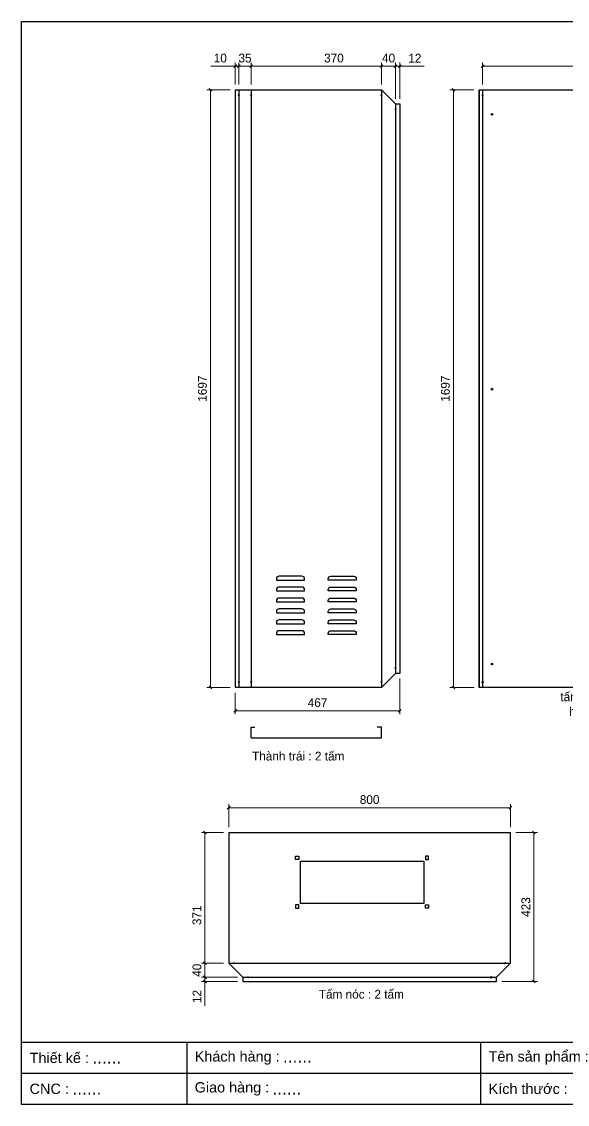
# Model space of a CAD drawing. Header units: millimetres. Extents: x 0 to 4348, y 0 to 3075.
# Drawn here: x 0 to 1549, y 0 to 3075 of the extents above; entities that cross this region are included whole.
import ezdxf
from ezdxf.enums import TextEntityAlignment as Align

# ---------------------------------------------------------------- set-up
doc = ezdxf.new("R2010")
doc.units = ezdxf.units.MM
doc.layers.add('CNC', color=7, linetype='Continuous')
doc.layers.add('DIM', color=253, linetype='Continuous')
doc.styles.add('Arial', font='arial.ttf')
doc.styles.add('Tahoma (Input Text)', font='tahoma.ttf')
doc.dimstyles.new('Dim-25', dxfattribs={"dimtxt": 25, "dimasz": 8, "dimexe": 10, "dimexo": 15, "dimgap": 10, "dimtad": 1, "dimdec": 0, "dimtxsty": 'Standard', "dimblk": 'OBLIQUE', "dimcen": 10, "dimclrd": 5, "dimclre": 5, "dimclrt": 3, "dimazin": 3, "dimtfac": 1, "dimtdec": 0, "dimtmove": 0, "dimatfit": 3, "dimldrblk": 'OBLIQUE', "dimlwd": 9, "dimlwe": 9})

# ---------------------------------------------------------------- blocks, each defined once
blk = doc.blocks.new('*D9')
at = {"color": 0, "linetype": 'ByBlock', "lineweight": -2}
for p, q in [((655.6, 2952.3), (647.6, 2944.3)), ((1017.6, 2944.3), (1025.6, 2952.3))]:
    blk.add_line(p, q, dxfattribs=at)
at = {"layer": 'Defpoints', "color": 0, "transparency": 16777216}
for p in [(1021.6, 2948.3), (651.6, 2880.9), (1021.6, 2880.9)]:
    blk.add_point(p, dxfattribs=at)
at = {"layer": 'DIM', "color": 5, "lineweight": 9, "transparency": 16777216}
for p, q in [((651.6, 2895.9), (651.6, 2958.3)), ((1021.6, 2895.9), (1021.6, 2958.3)), ((651.6, 2948.3), (1021.6, 2948.3))]:
    blk.add_line(p, q, dxfattribs=at)
at = {"layer": 'DIM', "color": 3, "transparency": 16777216, "insert": (886.6, 2971.1), "char_height": 25, "attachment_point": 5}
blk.add_mtext('370', dxfattribs=at)
blk = doc.blocks.new('_Oblique')
at = {"color": 0, "linetype": 'ByBlock', "lineweight": -2}
blk.add_line((-0.5, -0.5), (0.5, 0.5), dxfattribs=at)
blk = doc.blocks.new('*D10')
at = {"color": 0, "linetype": 'ByBlock', "lineweight": -2}
for p, q in [((1025.6, 2952.3), (1017.6, 2944.3)), ((1057.6, 2944.3), (1065.6, 2952.3))]:
    blk.add_line(p, q, dxfattribs=at)
at = {"layer": 'Defpoints', "color": 0, "transparency": 16777216}
for p in [(1061.6, 2948.3), (1021.6, 2880.9), (1061.6, 2840.9)]:
    blk.add_point(p, dxfattribs=at)
at = {"layer": 'DIM', "color": 5, "lineweight": 9, "transparency": 16777216}
for p, q in [((1021.6, 2895.9), (1021.6, 2958.3)), ((1061.6, 2855.9), (1061.6, 2958.3)), ((1021.6, 2948.3), (1061.6, 2948.3))]:
    blk.add_line(p, q, dxfattribs=at)
at = {"layer": 'DIM', "color": 3, "transparency": 16777216, "insert": (1041.6, 2971.1), "char_height": 25, "attachment_point": 5}
blk.add_mtext('40', dxfattribs=at)
blk = doc.blocks.new('*D11')
at = {"color": 0, "linetype": 'ByBlock', "lineweight": -2}
for p, q in [((1057.6, 2944.3), (1065.6, 2952.3)), ((1077.6, 2952.3), (1069.6, 2944.3))]:
    blk.add_line(p, q, dxfattribs=at)
at = {"layer": 'Defpoints', "color": 0, "transparency": 16777216}
for p in [(1073.6, 2948.3), (1061.6, 2840.9), (1073.6, 2840.9)]:
    blk.add_point(p, dxfattribs=at)
at = {"layer": 'DIM', "color": 5, "lineweight": 9, "transparency": 16777216}
for p, q in [((1061.6, 2855.9), (1061.6, 2958.3)), ((1073.6, 2855.9), (1073.6, 2958.3)), ((1061.6, 2948.3), (1053.6, 2948.3)), ((1061.6, 2948.3), (1073.6, 2948.3)), ((1073.6, 2948.3), (1142.8, 2948.3))]:
    blk.add_line(p, q, dxfattribs=at)
at = {"layer": 'DIM', "color": 3, "transparency": 16777216, "insert": (1116.2, 2970.9), "char_height": 25, "attachment_point": 5}
blk.add_mtext('12', dxfattribs=at)
blk = doc.blocks.new('*D12')
at = {"color": 0, "linetype": 'ByBlock', "lineweight": -2}
for p, q in [((610.6, 1121.7), (602.6, 1113.7)), ((1069.6, 1113.7), (1077.6, 1121.7))]:
    blk.add_line(p, q, dxfattribs=at)
at = {"layer": 'Defpoints', "color": 0, "transparency": 16777216}
for p in [(1073.6, 1223.9), (606.6, 1183.9), (1073.6, 1117.7)]:
    blk.add_point(p, dxfattribs=at)
at = {"layer": 'DIM', "color": 5, "lineweight": 9, "transparency": 16777216}
for p, q in [((1073.6, 1208.9), (1073.6, 1107.7)), ((606.6, 1168.9), (606.6, 1107.7)), ((606.6, 1117.7), (1073.6, 1117.7))]:
    blk.add_line(p, q, dxfattribs=at)
at = {"layer": 'DIM', "color": 3, "transparency": 16777216, "insert": (840.1, 1140.5), "char_height": 25, "attachment_point": 5}
blk.add_mtext('467', dxfattribs=at)
blk = doc.blocks.new('*D13')
at = {"color": 0, "linetype": 'ByBlock', "lineweight": -2}
for p, q in [((620.6, 2952.3), (612.6, 2944.3)), ((647.6, 2944.3), (655.6, 2952.3))]:
    blk.add_line(p, q, dxfattribs=at)
at = {"layer": 'Defpoints', "color": 0, "transparency": 16777216}
for p in [(616.6, 2948.3), (616.6, 2880.9), (651.6, 2880.9)]:
    blk.add_point(p, dxfattribs=at)
at = {"layer": 'DIM', "color": 5, "lineweight": 9, "transparency": 16777216}
for p, q in [((616.6, 2895.9), (616.6, 2958.3)), ((651.6, 2895.9), (651.6, 2958.3)), ((651.6, 2948.3), (616.6, 2948.3))]:
    blk.add_line(p, q, dxfattribs=at)
at = {"layer": 'DIM', "color": 3, "transparency": 16777216, "insert": (634.1, 2971.1), "char_height": 25, "attachment_point": 5}
blk.add_mtext('35', dxfattribs=at)
blk = doc.blocks.new('*D14')
at = {"color": 0, "linetype": 'ByBlock', "lineweight": -2}
for p, q in [((602.6, 2944.3), (610.6, 2952.3)), ((620.6, 2952.3), (612.6, 2944.3))]:
    blk.add_line(p, q, dxfattribs=at)
at = {"layer": 'Defpoints', "color": 0, "transparency": 16777216}
for p in [(606.6, 2948.3), (606.6, 2880.9), (616.6, 2880.9)]:
    blk.add_point(p, dxfattribs=at)
at = {"layer": 'DIM', "color": 5, "lineweight": 9, "transparency": 16777216}
for p, q in [((606.6, 2895.9), (606.6, 2958.3)), ((616.6, 2895.9), (616.6, 2958.3)), ((606.6, 2948.3), (537.3, 2948.3)), ((616.6, 2948.3), (606.6, 2948.3)), ((616.6, 2948.3), (624.6, 2948.3))]:
    blk.add_line(p, q, dxfattribs=at)
at = {"layer": 'DIM', "color": 3, "transparency": 16777216, "insert": (563.9, 2971.1), "char_height": 25, "attachment_point": 5}
blk.add_mtext('10', dxfattribs=at)
blk = doc.blocks.new('f3daunguoc')
at = {"layer": 'CNC', "color": 2, "lineweight": -3}
blk.add_circle((0, 0), 1.5, dxfattribs=at)
blk = doc.blocks.new('*D15')
at = {"color": 0, "linetype": 'ByBlock', "lineweight": -2}
for p, q in [((540, 2876.9), (532, 2884.9)), ((532, 1187.9), (540, 1179.9))]:
    blk.add_line(p, q, dxfattribs=at)
at = {"layer": 'Defpoints', "color": 0, "ltscale": 3, "transparency": 16777216}
for p in [(606.6, 2880.9), (536, 1183.9), (606.6, 1183.9)]:
    blk.add_point(p, dxfattribs=at)
at = {"layer": 'DIM', "color": 5, "lineweight": 9, "ltscale": 3, "transparency": 16777216}
for p, q in [((591.6, 2880.9), (526, 2880.9)), ((536, 2880.9), (536, 1183.9)), ((591.6, 1183.9), (526, 1183.9))]:
    blk.add_line(p, q, dxfattribs=at)
at = {"layer": 'DIM', "color": 3, "ltscale": 3, "transparency": 16777216, "insert": (513.2, 2032.4), "char_height": 25, "attachment_point": 5, "rotation": 90}
blk.add_mtext('1697', dxfattribs=at)
blk = doc.blocks.new('*D23')
at = {"color": 0, "linetype": 'ByBlock', "lineweight": -2}
for p, q in [((1312.8, 2952.2), (1304.8, 2944.2)), ((2024.8, 2944.2), (2032.8, 2952.2))]:
    blk.add_line(p, q, dxfattribs=at)
at = {"layer": 'Defpoints', "color": 0, "ltscale": 3, "transparency": 16777216}
for p in [(2028.8, 2948.2), (1308.8, 2880.9), (2028.8, 2880.9)]:
    blk.add_point(p, dxfattribs=at)
at = {"layer": 'DIM', "color": 5, "lineweight": 9, "ltscale": 3, "transparency": 16777216}
for p, q in [((1308.8, 2895.9), (1308.8, 2958.2)), ((2028.8, 2895.9), (2028.8, 2958.2)), ((1308.8, 2948.2), (2028.8, 2948.2))]:
    blk.add_line(p, q, dxfattribs=at)
at = {"layer": 'DIM', "color": 3, "ltscale": 3, "transparency": 16777216, "insert": (1668.8, 2970.9), "char_height": 25, "attachment_point": 5}
blk.add_mtext('720', dxfattribs=at)
blk = doc.blocks.new('*D25')
at = {"color": 0, "linetype": 'ByBlock', "lineweight": -2}
for p, q in [((1229.9, 2876.9), (1221.9, 2884.9)), ((1221.9, 1187.9), (1229.9, 1179.9))]:
    blk.add_line(p, q, dxfattribs=at)
at = {"layer": 'Defpoints', "color": 0, "ltscale": 3, "transparency": 16777216}
for p in [(1298.8, 2880.9), (1225.9, 1183.9), (1298.8, 1183.9)]:
    blk.add_point(p, dxfattribs=at)
at = {"layer": 'DIM', "color": 5, "lineweight": 9, "ltscale": 3, "transparency": 16777216}
for p, q in [((1283.8, 2880.9), (1215.9, 2880.9)), ((1225.9, 2880.9), (1225.9, 1183.9)), ((1283.8, 1183.9), (1215.9, 1183.9))]:
    blk.add_line(p, q, dxfattribs=at)
at = {"layer": 'DIM', "color": 3, "ltscale": 3, "transparency": 16777216, "insert": (1203.1, 2032.4), "char_height": 25, "attachment_point": 5, "rotation": 90}
blk.add_mtext('1697', dxfattribs=at)
blk = doc.blocks.new('*D31')
at = {"color": 0, "linetype": 'ByBlock', "lineweight": -2}
for p, q in [((524.5, 767.8), (516.5, 775.8)), ((516.5, 404.8), (524.5, 396.8))]:
    blk.add_line(p, q, dxfattribs=at)
at = {"layer": 'Defpoints', "color": 0, "transparency": 16777216}
for p in [(587.9, 771.8), (520.5, 400.8), (587.9, 400.8)]:
    blk.add_point(p, dxfattribs=at)
at = {"layer": 'DIM', "color": 5, "lineweight": 9, "transparency": 16777216}
for p, q in [((572.9, 771.8), (510.5, 771.8)), ((520.5, 771.8), (520.5, 400.8)), ((572.9, 400.8), (510.5, 400.8))]:
    blk.add_line(p, q, dxfattribs=at)
at = {"layer": 'DIM', "color": 3, "transparency": 16777216, "insert": (497.7, 536.8), "char_height": 25, "attachment_point": 5, "rotation": 90}
blk.add_mtext('371', dxfattribs=at)
blk = doc.blocks.new('*D32')
at = {"color": 0, "linetype": 'ByBlock', "lineweight": -2}
for p, q in [((524.5, 396.8), (516.5, 404.8)), ((516.5, 364.8), (524.5, 356.8))]:
    blk.add_line(p, q, dxfattribs=at)
at = {"layer": 'Defpoints', "color": 0, "transparency": 16777216}
for p in [(587.9, 400.8), (520.5, 360.8), (627.9, 360.8)]:
    blk.add_point(p, dxfattribs=at)
at = {"layer": 'DIM', "color": 5, "lineweight": 9, "transparency": 16777216}
for p, q in [((572.9, 400.8), (510.5, 400.8)), ((520.5, 400.8), (520.5, 360.8)), ((612.9, 360.8), (510.5, 360.8))]:
    blk.add_line(p, q, dxfattribs=at)
at = {"layer": 'DIM', "color": 3, "transparency": 16777216, "insert": (497.7, 380.8), "char_height": 25, "attachment_point": 5, "rotation": 90}
blk.add_mtext('40', dxfattribs=at)
blk = doc.blocks.new('*D33')
at = {"color": 0, "linetype": 'ByBlock', "lineweight": -2}
for p, q in [((516.5, 364.8), (524.5, 356.8)), ((524.5, 344.8), (516.5, 352.8))]:
    blk.add_line(p, q, dxfattribs=at)
at = {"layer": 'Defpoints', "color": 0, "transparency": 16777216}
for p in [(520.5, 348.8), (627.9, 360.8), (627.9, 348.8)]:
    blk.add_point(p, dxfattribs=at)
at = {"layer": 'DIM', "color": 5, "lineweight": 9, "transparency": 16777216}
for p, q in [((612.9, 360.8), (510.5, 360.8)), ((612.9, 348.8), (510.5, 348.8)), ((520.5, 360.8), (520.5, 368.8)), ((520.5, 360.8), (520.5, 348.8)), ((520.5, 348.8), (520.5, 279.6))]:
    blk.add_line(p, q, dxfattribs=at)
at = {"layer": 'DIM', "color": 3, "transparency": 16777216, "insert": (497.9, 306.2), "char_height": 25, "attachment_point": 5, "rotation": 90}
blk.add_mtext('12', dxfattribs=at)
blk = doc.blocks.new('*D34')
at = {"color": 0, "linetype": 'ByBlock', "lineweight": -2}
for p, q in [((1458.1, 767.8), (1450.1, 775.8)), ((1450.1, 352.8), (1458.1, 344.8))]:
    blk.add_line(p, q, dxfattribs=at)
at = {"layer": 'Defpoints', "color": 0, "transparency": 16777216}
for p in [(1387.9, 771.8), (1347.9, 348.8), (1454.1, 348.8)]:
    blk.add_point(p, dxfattribs=at)
at = {"layer": 'DIM', "color": 5, "lineweight": 9, "transparency": 16777216}
for p, q in [((1402.9, 771.8), (1464.1, 771.8)), ((1454.1, 771.8), (1454.1, 348.8)), ((1362.9, 348.8), (1464.1, 348.8))]:
    blk.add_line(p, q, dxfattribs=at)
at = {"layer": 'DIM', "color": 3, "transparency": 16777216, "insert": (1431.4, 560.3), "char_height": 25, "attachment_point": 5, "rotation": 90}
blk.add_mtext('423', dxfattribs=at)
blk = doc.blocks.new('*D35')
at = {"color": 0, "linetype": 'ByBlock', "lineweight": -2}
for p, q in [((591.9, 846.5), (583.9, 838.5)), ((1383.9, 838.5), (1391.9, 846.5))]:
    blk.add_line(p, q, dxfattribs=at)
at = {"layer": 'Defpoints', "color": 0, "ltscale": 3, "transparency": 16777216}
for p in [(1387.9, 842.5), (587.9, 771.8), (1387.9, 771.8)]:
    blk.add_point(p, dxfattribs=at)
at = {"layer": 'DIM', "color": 5, "lineweight": 9, "ltscale": 3, "transparency": 16777216}
for p, q in [((587.9, 786.8), (587.9, 852.5)), ((587.9, 842.5), (1387.9, 842.5)), ((1387.9, 786.8), (1387.9, 852.5))]:
    blk.add_line(p, q, dxfattribs=at)
at = {"layer": 'DIM', "color": 3, "ltscale": 3, "transparency": 16777216, "insert": (987.9, 865.2), "char_height": 25, "attachment_point": 5}
blk.add_mtext('800', dxfattribs=at)
blk = doc.blocks.new('khungtenAsean2')
at = {"color": 7}
for p, q in [((2970, -1980), (0, -1980)), ((320, -1980), (320, -2100)), ((890, -1980), (890, -2100)), ((2020, -2040), (0, -2040))]:
    blk.add_line(p, q, dxfattribs=at)
blk.add_lwpolyline([(0, 0), (2970, 0), (2970, -2100), (0, -2100)], close=True, dxfattribs=at)
at = {"color": 2, "char_height": 20, "width": 917.634, "attachment_point": 4, "style": 'Arial'}
for s, insert in [('  Tên sản phẩm :', (890, -2010)), ('  Thiết kế :', (0, -2010)), ('  Khách hàng :', (320, -2010)), ('  Giao hàng :', (320, -2070)), ('  CNC :', (0, -2070)), ('  Kích thước :', (890, -2070))]:
    blk.add_mtext(s, dxfattribs=dict(at, insert=insert))
at = {"color": 1, "style": 'Tahoma (Input Text)', "flags": 8}
for tag, p in [('#03', (506.6, -2019.3)), ('#01', (137.1, -2021.3)), ('#05', (1106.6, -2021.3)), ('#07', (1834.7, -2021.3)), ('#09', (2146.7, -2021.3)), ('#02', (98.5, -2081.3)), ('#04', (486.1, -2081.3)), ('#06', (1065.3, -2081.3)), ('#08', (1817.4, -2081.3)), ('#10', (2146.7, -2081.3))]:
    blk.add_attdef(tag, p, '', height=25, dxfattribs=at)
blk.add_attdef('#11', text='', height=25, dxfattribs=at).set_placement((2915, -2067.3), align=Align.CENTER)

msp = doc.modelspace()

# ---------------------------------------------------------------- linework, layer by layer
at = {"color": 7}
for p, q in [((606.6, 2880.9), (606.6, 1183.9)), ((616.6, 2880.9), (616.6, 1183.9)), ((651.6, 2880.9), (651.6, 1183.9)), ((1021.6, 2880.9), (1021.6, 1183.9)), ((1021.6, 2880.9), (1061.6, 2840.9)), ((1298.8, 2880.9), (1298.8, 1183.9)), ((1308.8, 2880.9), (1308.8, 1183.9)), ((1061.6, 2840.9), (1061.6, 1223.9)), ((1021.6, 1183.9), (1061.6, 1223.9)), ((651.6, 1040.9), (651.6, 1070.9)), ((651.6, 1070.9), (661.6, 1070.9)), ((1021.6, 1070.9), (1009.6, 1070.9)), ((1021.6, 1040.9), (1021.6, 1070.9)), ((651.6, 1040.9), (1021.6, 1040.9)), ((587.9, 771.8), (1387.9, 771.8)), ((587.9, 400.8), (1387.9, 400.8)), ((587.9, 400.8), (627.9, 360.8)), ((1387.9, 400.8), (1347.9, 360.8)), ((627.9, 360.8), (1347.9, 360.8))]:
    msp.add_line(p, q, dxfattribs=at)
for points in [[(606.6, 2880.9), (1021.6, 2880.9)], [(1061.6, 2840.9), (1073.6, 2840.9), (1073.6, 1223.9), (1061.6, 1223.9)], [(1021.6, 1183.9), (606.6, 1183.9)], [(587.9, 771.8), (587.9, 400.8)], [(1387.9, 400.8), (1387.9, 771.8)], [(627.9, 360.8), (627.9, 348.8), (1347.9, 348.8), (1347.9, 360.8)]]:
    msp.add_lwpolyline(points, dxfattribs=at)
at = {"color": 2, "ltscale": 3}
msp.add_lwpolyline([(1298.8, 2880.9), (2038.8, 2880.9), (2038.8, 1183.9), (1298.8, 1183.9)], close=True, dxfattribs=at)
at = {"color": 2}
for points in [[(795.2, 1499.9), (731.2, 1499.9, 0.414214), (723.2, 1491.9), (723.2, 1488.9), (803.2, 1488.9), (803.2, 1491.9, 0.414214)], [(878.1, 1499.9), (942.1, 1499.9, -0.414214), (950.1, 1491.9), (950.1, 1488.9), (870.1, 1488.9), (870.1, 1491.9, -0.414214)], [(795.2, 1468.9), (731.2, 1468.9, 0.414214), (723.2, 1460.9), (723.2, 1457.9), (803.2, 1457.9), (803.2, 1460.9, 0.414214)], [(878.1, 1468.9), (942.1, 1468.9, -0.414214), (950.1, 1460.9), (950.1, 1457.9), (870.1, 1457.9), (870.1, 1460.9, -0.414214)], [(795.2, 1437.9), (731.2, 1437.9, 0.414214), (723.2, 1429.9), (723.2, 1426.9), (803.2, 1426.9), (803.2, 1429.9, 0.414214)], [(878.1, 1437.9), (942.1, 1437.9, -0.414214), (950.1, 1429.9), (950.1, 1426.9), (870.1, 1426.9), (870.1, 1429.9, -0.414214)], [(795.2, 1406.9), (731.2, 1406.9, 0.414214), (723.2, 1398.9), (723.2, 1395.9), (803.2, 1395.9), (803.2, 1398.9, 0.414214)], [(878.1, 1406.9), (942.1, 1406.9, -0.414214), (950.1, 1398.9), (950.1, 1395.9), (870.1, 1395.9), (870.1, 1398.9, -0.414214)], [(795.2, 1375.9), (731.2, 1375.9, 0.414214), (723.2, 1367.9), (723.2, 1364.9), (803.2, 1364.9), (803.2, 1367.9, 0.414214)], [(878.1, 1375.9), (942.1, 1375.9, -0.414214), (950.1, 1367.9), (950.1, 1364.9), (870.1, 1364.9), (870.1, 1367.9, -0.414214)], [(795.2, 1344.9), (731.2, 1344.9, 0.414214), (723.2, 1336.9), (723.2, 1333.9), (803.2, 1333.9), (803.2, 1336.9, 0.414214)], [(878.1, 1344.9), (942.1, 1344.9, -0.414214), (950.1, 1336.9), (950.1, 1333.9), (870.1, 1333.9), (870.1, 1336.9, -0.414214)]]:
    msp.add_lwpolyline(points, format="xyb", close=True, dxfattribs=at)
for points in [[(786.6, 695.6), (777.6, 695.6), (777.6, 704.6), (786.6, 704.6)], [(791.4, 690.8), (1141.4, 690.8), (1141.4, 570.8), (791.4, 570.8)], [(1146.1, 695.6), (1155.1, 695.6), (1155.1, 704.6), (1146.1, 704.6)], [(786.6, 566.1), (777.6, 566.1), (777.6, 557.1), (786.6, 557.1)], [(1146.1, 566.1), (1155.1, 566.1), (1155.1, 557.1), (1146.1, 557.1)]]:
    msp.add_lwpolyline(points, close=True, dxfattribs=at)
at = {"color": 2, "ltscale": 3}
for centre in [(1335.3, 2811.4), (1335.3, 2030.9), (1335.3, 1250.4)]:
    msp.add_circle(centre, 2.5, dxfattribs=at)

# ---------------------------------------------------------------- block references
at = {"color": 7}
ref = msp.add_blockref('khungtenAsean2', (0, 3074.6), dxfattribs=dict(at, xscale=1.464100000001053, yscale=1.464100000001053, zscale=1.464100000001053))
ref.add_attrib('#04', '......', (711.7, 27.4), dxfattribs={"color": 1, "height": 36.6, "style": 'Tahoma (Input Text)'})
ref.add_attrib('#03', '......', (741.7, 118.2), dxfattribs={"color": 1, "height": 36.6, "style": 'Tahoma (Input Text)'})
ref.add_attrib('#02', '......', (144.2, 27.4), dxfattribs={"color": 1, "height": 36.6, "style": 'Tahoma (Input Text)'})
ref.add_attrib('#01', '......', (200.7, 115.3), dxfattribs={"color": 1, "height": 36.6, "style": 'Tahoma (Input Text)'})
at = {"lineweight": -3, "xscale": -1}
for p, rotation in [((616.6, 2865.9), 180), ((651.6, 2865.9), 180), ((1021.6, 2865.9), 180), ((1308.8, 2865.9), 180), ((1061.6, 2825.9), 180), ((1372.9, 400.8), 90), ((1332.9, 360.8), 90)]:
    msp.add_blockref('f3daunguoc', p, dxfattribs=dict(at, rotation=rotation))
at = {"lineweight": -3}
for p in [(1061.6, 1238.9), (616.6, 1198.9), (651.6, 1198.9), (1021.6, 1198.9), (1308.8, 1198.9)]:
    msp.add_blockref('f3daunguoc', p, dxfattribs=at)
at = {"lineweight": -3, "rotation": 270}
for p in [(602.9, 400.8), (642.9, 360.8)]:
    msp.add_blockref('f3daunguoc', p, dxfattribs=at)

# ---------------------------------------------------------------- texts
at = {"color": 2, "char_height": 25, "width": 1072, "attachment_point": 5}
for s, insert in [('tấm lưng : 2 tấm \\Phàn bulong 8', (1651.1, 1132.7)), ('Thành trái : 2 tấm', (785.2, 988.8)), ('Tấm nóc : 2 tấm', (964.4, 312.5))]:
    msp.add_mtext(s, dxfattribs=dict(at, insert=insert))

# ---------------------------------------------------------------- dimensions: what is measured, and where the dimension line sits
at = {"layer": 'DIM', "color": 7}
for base, p1, p2, picture, middle in [((606.6, 2948.3), (616.6, 2880.9), (606.6, 2880.9), '*D14', (563.9, 2971.1)), ((1073.6, 2948.3), (1061.6, 2840.9), (1073.6, 2840.9), '*D11', (1116.2, 2970.9)), ((1073.6, 1117.7), (606.6, 1183.9), (1073.6, 1223.9), '*D12', (840.1, 1140.5))]:
    dim = msp.add_linear_dim(base=base, p1=p1, p2=p2, dimstyle='Dim-25', dxfattribs=at)
    dim.commit()
    dim.dimension.update_dxf_attribs({"geometry": picture, "text_midpoint": middle})
for base, p1, p2, picture, middle in [((616.6, 2948.3), (651.6, 2880.9), (616.6, 2880.9), '*D13', (634.1, 2948.3)), ((1021.6, 2948.3), (651.6, 2880.9), (1021.6, 2880.9), '*D9', (886.6, 2948.3)), ((1061.6, 2948.3), (1021.6, 2880.9), (1061.6, 2840.9), '*D10', (1041.6, 2948.3))]:
    dim = msp.add_linear_dim(base=base, p1=p1, p2=p2, dimstyle='Dim-25', dxfattribs=at)
    dim.commit()
    dim.dimension.update_dxf_attribs({"geometry": picture, "text_midpoint": middle, "dimtype": 160})
at = {"layer": 'DIM', "color": 2, "ltscale": 3}
dim = msp.add_linear_dim(base=(2028.8, 2948.2), p1=(1308.8, 2880.9), p2=(2028.8, 2880.9), dimstyle='Dim-25', dxfattribs=at)
dim.commit()
dim.dimension.update_dxf_attribs({"geometry": '*D23', "text_midpoint": (1668.8, 2970.9)})
at = {"layer": 'DIM', "color": 7, "ltscale": 3}
for base, p1, p2, angle, picture, middle in [((536, 1183.9), (606.6, 2880.9), (606.6, 1183.9), 90, '*D15', (513.2, 2032.4)), ((1387.9, 842.5), (587.9, 771.8), (1387.9, 771.8), 180, '*D35', (987.9, 865.2))]:
    dim = msp.add_linear_dim(base=base, p1=p1, p2=p2, angle=angle, dimstyle='Dim-25', dxfattribs=at)
    dim.commit()
    dim.dimension.update_dxf_attribs({"geometry": picture, "text_midpoint": middle})
at = {"layer": 'DIM', "color": 2, "ltscale": 3}
dim = msp.add_linear_dim(base=(1225.9, 1183.9), p1=(1298.8, 2880.9), p2=(1298.8, 1183.9), angle=90, dimstyle='Dim-25', dxfattribs=at)
dim.commit()
dim.dimension.update_dxf_attribs({"geometry": '*D25', "text_midpoint": (1203.1, 2032.4)})
at = {"layer": 'DIM', "color": 7}
for base, p1, p2, picture, middle in [((520.5, 400.8), (587.9, 771.8), (587.9, 400.8), '*D31', (520.5, 536.8)), ((520.5, 360.8), (587.9, 400.8), (627.9, 360.8), '*D32', (520.5, 380.8))]:
    dim = msp.add_linear_dim(base=base, p1=p1, p2=p2, angle=270, dimstyle='Dim-25', dxfattribs=at)
    dim.commit()
    dim.dimension.update_dxf_attribs({"geometry": picture, "text_midpoint": middle, "dimtype": 160})
for base, p1, p2, picture, middle in [((1454.1, 348.8), (1387.9, 771.8), (1347.9, 348.8), '*D34', (1431.4, 560.3)), ((520.5, 348.8), (627.9, 360.8), (627.9, 348.8), '*D33', (497.9, 306.2))]:
    dim = msp.add_linear_dim(base=base, p1=p1, p2=p2, angle=270, dimstyle='Dim-25', dxfattribs=at)
    dim.commit()
    dim.dimension.update_dxf_attribs({"geometry": picture, "text_midpoint": middle})

doc.saveas('drawing.dxf')
